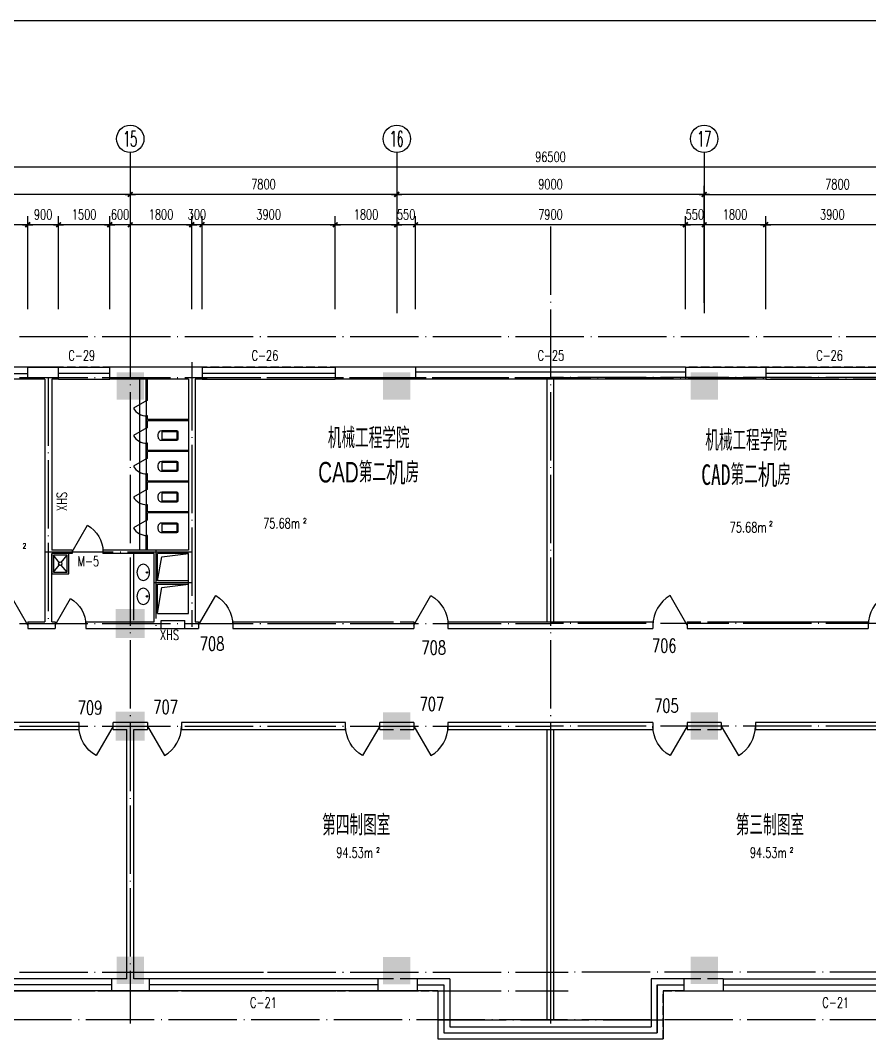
# Model space of a CAD drawing. Extents: x 816818 to 2098601, y 111417 to 390605.
# Drawn here: x 858822 to 883675, y 126659 to 156595 of the extents above; entities that cross this region are included whole.
import ezdxf
from ezdxf.enums import TextEntityAlignment as Align

# ---------------------------------------------------------------- set-up
doc = ezdxf.new("R2010")
doc.units = 0
doc.header["$LTSCALE"] = 1000
doc.header["$MEASUREMENT"] = 0
for name, pattern in [('CONTINOUS', [0]), ('DASH', [0.35, 0.25, -0.1]), ('DOTE', [2.42, 2, -0.2, 0.02, -0.2])]:
    doc.linetypes.add(name, pattern=pattern)
doc.layers.get('0').update_dxf_attribs({"linetype": 'CONTINUOUS'})
doc.layers.get('DEFPOINTS').update_dxf_attribs({"linetype": 'CONTINUOUS'})
for name, color, linetype in [('AXIS', 3, 'CONTINUOUS'), ('AXIS_TEXT', 7, 'CONTINUOUS'), ('COLUMN', 7, 'CONTINUOUS'), ('DOTE', 1, 'DOTE'), ('LVTRY', 253, 'CONTINUOUS'), ('LVTRY_WINDOW', 7, 'CONTINUOUS'), ('MCB', 30, 'CONTINUOUS'), ('PUB_TEXT', 7, 'CONTINUOUS'), ('WALL', 255, 'CONTINUOUS'), ('WINDOW', 2, 'CONTINUOUS'), ('WINDOW_TEXT', 7, 'CONTINUOUS'), ('和面积', 6, 'DASH')]:
    doc.layers.add(name, color=color, linetype=linetype)
doc.styles.add('_HZTXT', font='romans.shx', dxfattribs={"width": 0.7, "bigfont": 'z.shx'})
doc.styles.add('COMPLEX', font='COMPLEX')
doc.styles.add('DIM_FONT', font='SIMPLEX.shx', dxfattribs={"width": 0.7})
doc.styles.add('SIMPLEX', font='SIMPLEX.SHX')
doc.styles.add('Z', font='romans', dxfattribs={"width": 0.8, "bigfont": 'z'})
doc.dimstyles.new('AXIS', dxfattribs={"dimtxt": 300, "dimasz": 1, "dimexe": 250, "dimexo": 300, "dimgap": 150, "dimtad": 1, "dimdec": 0, "dimzin": 0, "dimdsep": 46, "dimtxsty": 'DIM_FONT', "dimblk": '_DIMX', "dimcen": 2.5, "dimse1": 1, "dimse2": 1, "dimclrt": 7, "dimadec": 0, "dimazin": 0, "dimtfac": 1, "dimtdec": 0, "dimtix": 1, "dimtmove": 2, "dimatfit": 3, "dimldrblk": '_DIMX', "dimfxl": 1, "dimarcsym": 0})
doc.dimstyles.new('DIMA', dxfattribs={"dimtxt": 300, "dimasz": 1, "dimexe": 250, "dimexo": 300, "dimgap": 150, "dimtad": 1, "dimdec": 0, "dimzin": 0, "dimdsep": 46, "dimtxsty": 'DIM_FONT', "dimblk": '_DIMX', "dimcen": 2.5, "dimse1": 1, "dimclrt": 7, "dimadec": 0, "dimazin": 0, "dimtfac": 1, "dimtdec": 0, "dimtix": 1, "dimtmove": 2, "dimatfit": 3, "dimldrblk": '_DIMX', "dimfxl": 1, "dimarcsym": 0})
doc.dimstyles.new('DIMB', dxfattribs={"dimtxt": 300, "dimasz": 1, "dimexe": 250, "dimexo": 300, "dimgap": 150, "dimtad": 1, "dimdec": 0, "dimzin": 0, "dimdsep": 46, "dimtxsty": 'DIM_FONT', "dimblk": '_DIMX', "dimcen": 2.5, "dimse2": 1, "dimclrt": 7, "dimadec": 0, "dimazin": 0, "dimtfac": 1, "dimtdec": 0, "dimtix": 1, "dimtmove": 2, "dimatfit": 3, "dimldrblk": '_DIMX', "dimfxl": 1, "dimarcsym": 0})
doc.dimstyles.new('DIMN', dxfattribs={"dimtxt": 300, "dimasz": 1, "dimexe": 250, "dimexo": 300, "dimgap": 150, "dimtad": 1, "dimdec": 0, "dimzin": 0, "dimdsep": 46, "dimtxsty": 'DIM_FONT', "dimblk": '_DIMX', "dimcen": 2.5, "dimclrt": 7, "dimadec": 0, "dimazin": 0, "dimtfac": 1, "dimtdec": 0, "dimtix": 1, "dimtmove": 2, "dimatfit": 3, "dimldrblk": '_DIMX', "dimfxl": 1, "dimarcsym": 0})

# ---------------------------------------------------------------- blocks, each defined once
blk = doc.blocks.new('_WBLK')
for p, q in [((-0.5, 0.5), (0.5, 0.5)), ((-0.5, 0), (0.5, 0)), ((-0.5, -0.5), (0.5, -0.5))]:
    blk.add_line(p, q)
at = {"layer": 'WINDOW_TEXT', "style": 'SIMPLEX', "flags": 9}
blk.add_attdef('A', text='', height=1, dxfattribs=at).set_placement((0, 1.5), align=Align.MIDDLE)
blk = doc.blocks.new('_DBLK')
blk.add_line((-0.5, 0), (0, -0.866))
blk.add_arc((-0.5, 0), 1, 300, 0)
at = {"layer": 'WINDOW_TEXT', "style": 'SIMPLEX', "flags": 9}
blk.add_attdef('A', text='', height=1, dxfattribs=at).set_placement((0, 1.5), align=Align.MIDDLE)
blk = doc.blocks.new('_AXISO')
blk.add_circle((0, 0), 0.5)
at = {"layer": 'AXIS_TEXT', "style": 'COMPLEX', "width": 1.041667}
blk.add_attdef('A', text='', height=0.56, dxfattribs=at).set_placement((-0.25, -0.28), (0.25, -0.28), align=Align.FIT)
blk = doc.blocks.new('_DIMX')
blk.add_line((-150, 0), (150, 0))
at = {"const_width": 50}
blk.add_lwpolyline([(-70, -70), (70, 70)], dxfattribs=at)
blk = doc.blocks.new('*D300')
at = {"layer": 'AXIS', "color": 0, "lineweight": -2, "transparency": 16777216}
blk.add_line((878835, 151504), (869837, 151504), dxfattribs=at)
at = {"layer": 'DEFPOINTS', "color": 0, "transparency": 16777216}
for p in [(869836, 151504), (869836, 148029), (878836, 148029)]:
    blk.add_point(p, dxfattribs=at)
at = {"layer": 'AXIS', "color": 0, "lineweight": -2, "transparency": 16777216, "rotation": 180}
blk.add_blockref('_DIMX', (869836, 151504), dxfattribs=at)
at = {"layer": 'AXIS', "color": 0, "lineweight": -2, "transparency": 16777216}
blk.add_blockref('_DIMX', (878836, 151504), dxfattribs=at)
at = {"layer": 'AXIS', "color": 7, "transparency": 16777216, "insert": (874336, 151804), "char_height": 300, "attachment_point": 5, "style": 'DIM_FONT'}
blk.add_mtext('9000', dxfattribs=at)
blk = doc.blocks.new('*D301')
at = {"layer": 'AXIS', "color": 0, "lineweight": -2, "transparency": 16777216}
blk.add_line((869835, 151504), (862037, 151504), dxfattribs=at)
at = {"layer": 'DEFPOINTS', "color": 0, "transparency": 16777216}
for p in [(862036, 151504), (862036, 148029), (869836, 148029)]:
    blk.add_point(p, dxfattribs=at)
at = {"layer": 'AXIS', "color": 0, "lineweight": -2, "transparency": 16777216, "rotation": 180}
blk.add_blockref('_DIMX', (862036, 151504), dxfattribs=at)
at = {"layer": 'AXIS', "color": 0, "lineweight": -2, "transparency": 16777216}
blk.add_blockref('_DIMX', (869836, 151504), dxfattribs=at)
at = {"layer": 'AXIS', "color": 7, "transparency": 16777216, "insert": (865936, 151804), "char_height": 300, "attachment_point": 5, "style": 'DIM_FONT'}
blk.add_mtext('7800', dxfattribs=at)
blk = doc.blocks.new('*D302')
at = {"layer": 'AXIS', "color": 0, "lineweight": -2, "transparency": 16777216}
blk.add_line((862035, 151504), (854237, 151504), dxfattribs=at)
at = {"layer": 'DEFPOINTS', "color": 0, "transparency": 16777216}
for p in [(854236, 151504), (854236, 148029), (862036, 148029)]:
    blk.add_point(p, dxfattribs=at)
at = {"layer": 'AXIS', "color": 0, "lineweight": -2, "transparency": 16777216, "rotation": 180}
blk.add_blockref('_DIMX', (854236, 151504), dxfattribs=at)
at = {"layer": 'AXIS', "color": 0, "lineweight": -2, "transparency": 16777216}
blk.add_blockref('_DIMX', (862036, 151504), dxfattribs=at)
at = {"layer": 'AXIS', "color": 7, "transparency": 16777216, "insert": (858136, 151804), "char_height": 300, "attachment_point": 5, "style": 'DIM_FONT'}
blk.add_mtext('7800', dxfattribs=at)
blk = doc.blocks.new('*D307')
at = {"layer": 'AXIS', "color": 0, "lineweight": -2, "transparency": 16777216}
for p, q in [((826086, 148329), (826086, 152554)), ((922586, 148329), (922586, 152554)), ((922585, 152304), (826087, 152304))]:
    blk.add_line(p, q, dxfattribs=at)
at = {"layer": 'DEFPOINTS', "color": 0, "transparency": 16777216}
for p in [(826086, 152304), (826086, 148029), (922586, 148029)]:
    blk.add_point(p, dxfattribs=at)
at = {"layer": 'AXIS', "color": 0, "lineweight": -2, "transparency": 16777216, "rotation": 180}
blk.add_blockref('_DIMX', (826086, 152304), dxfattribs=at)
at = {"layer": 'AXIS', "color": 0, "lineweight": -2, "transparency": 16777216}
blk.add_blockref('_DIMX', (922586, 152304), dxfattribs=at)
at = {"layer": 'AXIS', "color": 7, "transparency": 16777216, "insert": (874336, 152604), "char_height": 300, "attachment_point": 5, "style": 'DIM_FONT'}
blk.add_mtext('96500', dxfattribs=at)
blk = doc.blocks.new('*D308')
at = {"layer": 'AXIS', "color": 0, "lineweight": -2, "transparency": 16777216}
for p, q in [((863835, 150618), (862037, 150618)), ((863836, 148152), (863836, 150868))]:
    blk.add_line(p, q, dxfattribs=at)
at = {"layer": 'DEFPOINTS', "color": 0, "transparency": 16777216}
for p in [(862036, 150618), (862036, 147852), (863836, 147852)]:
    blk.add_point(p, dxfattribs=at)
at = {"layer": 'AXIS', "color": 0, "lineweight": -2, "transparency": 16777216, "rotation": 180}
blk.add_blockref('_DIMX', (862036, 150618), dxfattribs=at)
at = {"layer": 'AXIS', "color": 0, "lineweight": -2, "transparency": 16777216}
blk.add_blockref('_DIMX', (863836, 150618), dxfattribs=at)
at = {"layer": 'AXIS', "color": 7, "transparency": 16777216, "insert": (862936, 150918), "char_height": 300, "attachment_point": 5, "style": 'DIM_FONT'}
blk.add_mtext('1800', dxfattribs=at)
blk = doc.blocks.new('*D309')
at = {"layer": 'AXIS', "color": 0, "lineweight": -2, "transparency": 16777216}
for p, q in [((859936, 148152), (859936, 150868)), ((861435, 150618), (859937, 150618)), ((861436, 148152), (861436, 150868))]:
    blk.add_line(p, q, dxfattribs=at)
at = {"layer": 'DEFPOINTS', "color": 0, "transparency": 16777216}
for p in [(859936, 150618), (859936, 147852), (861436, 147852)]:
    blk.add_point(p, dxfattribs=at)
at = {"layer": 'AXIS', "color": 0, "lineweight": -2, "transparency": 16777216, "rotation": 180}
blk.add_blockref('_DIMX', (859936, 150618), dxfattribs=at)
at = {"layer": 'AXIS', "color": 0, "lineweight": -2, "transparency": 16777216}
blk.add_blockref('_DIMX', (861436, 150618), dxfattribs=at)
at = {"layer": 'AXIS', "color": 7, "transparency": 16777216, "insert": (860686, 150918), "char_height": 300, "attachment_point": 5, "style": 'DIM_FONT'}
blk.add_mtext('1500', dxfattribs=at)
blk = doc.blocks.new('*D310')
at = {"layer": 'AXIS', "color": 0, "lineweight": -2, "transparency": 16777216}
for p, q in [((859036, 148152), (859036, 150868)), ((859935, 150618), (859037, 150618)), ((859936, 148152), (859936, 150868))]:
    blk.add_line(p, q, dxfattribs=at)
at = {"layer": 'DEFPOINTS', "color": 0, "transparency": 16777216}
for p in [(859036, 150618), (859036, 147852), (859936, 147852)]:
    blk.add_point(p, dxfattribs=at)
at = {"layer": 'AXIS', "color": 0, "lineweight": -2, "transparency": 16777216, "rotation": 180}
blk.add_blockref('_DIMX', (859036, 150618), dxfattribs=at)
at = {"layer": 'AXIS', "color": 0, "lineweight": -2, "transparency": 16777216}
blk.add_blockref('_DIMX', (859936, 150618), dxfattribs=at)
at = {"layer": 'AXIS', "color": 7, "transparency": 16777216, "insert": (859486, 150918), "char_height": 300, "attachment_point": 5, "style": 'DIM_FONT'}
blk.add_mtext('900', dxfattribs=at)
blk = doc.blocks.new('*D311')
at = {"layer": 'AXIS', "color": 0, "lineweight": -2, "transparency": 16777216}
for p, q in [((857536, 148152), (857536, 150868)), ((859035, 150618), (857537, 150618)), ((859036, 148152), (859036, 150868))]:
    blk.add_line(p, q, dxfattribs=at)
at = {"layer": 'DEFPOINTS', "color": 0, "transparency": 16777216}
for p in [(857536, 150618), (857536, 147852), (859036, 147852)]:
    blk.add_point(p, dxfattribs=at)
at = {"layer": 'AXIS', "color": 0, "lineweight": -2, "transparency": 16777216, "rotation": 180}
blk.add_blockref('_DIMX', (857536, 150618), dxfattribs=at)
at = {"layer": 'AXIS', "color": 0, "lineweight": -2, "transparency": 16777216}
blk.add_blockref('_DIMX', (859036, 150618), dxfattribs=at)
at = {"layer": 'AXIS', "color": 7, "transparency": 16777216, "insert": (858286, 150918), "char_height": 300, "attachment_point": 5, "style": 'DIM_FONT'}
blk.add_mtext('1500', dxfattribs=at)
blk = doc.blocks.new('*D324')
at = {"layer": 'AXIS', "color": 0, "lineweight": -2, "transparency": 16777216}
for p, q in [((861435, 150618), (861434, 150618)), ((862036, 150618), (861436, 150618)), ((862037, 150618), (862038, 150618))]:
    blk.add_line(p, q, dxfattribs=at)
at = {"layer": 'DEFPOINTS', "color": 0, "transparency": 16777216}
for p in [(861436, 150618), (861436, 147852), (862036, 147852)]:
    blk.add_point(p, dxfattribs=at)
at = {"layer": 'AXIS', "color": 0, "lineweight": -2, "transparency": 16777216}
blk.add_blockref('_DIMX', (861436, 150618), dxfattribs=at)
at = {"layer": 'AXIS', "color": 0, "lineweight": -2, "transparency": 16777216, "rotation": 180}
blk.add_blockref('_DIMX', (862036, 150618), dxfattribs=at)
at = {"layer": 'AXIS', "color": 7, "transparency": 16777216, "insert": (861736, 150918), "char_height": 300, "attachment_point": 5, "style": 'DIM_FONT'}
blk.add_mtext('600', dxfattribs=at)
blk = doc.blocks.new('*D328')
at = {"layer": 'AXIS', "color": 0, "lineweight": -2, "transparency": 16777216}
for p, q in [((863835, 150618), (863834, 150618)), ((863836, 148152), (863836, 150868)), ((864136, 150618), (863836, 150618)), ((864136, 148152), (864136, 150868)), ((864137, 150618), (864138, 150618))]:
    blk.add_line(p, q, dxfattribs=at)
at = {"layer": 'DEFPOINTS', "color": 0, "transparency": 16777216}
for p in [(863836, 150618), (863836, 147852), (864136, 147852)]:
    blk.add_point(p, dxfattribs=at)
at = {"layer": 'AXIS', "color": 0, "lineweight": -2, "transparency": 16777216}
blk.add_blockref('_DIMX', (863836, 150618), dxfattribs=at)
at = {"layer": 'AXIS', "color": 0, "lineweight": -2, "transparency": 16777216, "rotation": 180}
blk.add_blockref('_DIMX', (864136, 150618), dxfattribs=at)
at = {"layer": 'AXIS', "color": 7, "transparency": 16777216, "insert": (863986, 150918), "char_height": 300, "attachment_point": 5, "style": 'DIM_FONT'}
blk.add_mtext('300', dxfattribs=at)
blk = doc.blocks.new('*D347')
at = {"layer": 'AXIS', "color": 0, "lineweight": -2, "transparency": 16777216}
for p, q in [((880636, 148152), (880636, 150868)), ((884535, 150618), (880637, 150618)), ((884536, 148152), (884536, 150868))]:
    blk.add_line(p, q, dxfattribs=at)
at = {"layer": 'DEFPOINTS', "color": 0, "transparency": 16777216}
for p in [(880636, 150618), (880636, 147852), (884536, 147852)]:
    blk.add_point(p, dxfattribs=at)
at = {"layer": 'AXIS', "color": 0, "lineweight": -2, "transparency": 16777216, "rotation": 180}
blk.add_blockref('_DIMX', (880636, 150618), dxfattribs=at)
at = {"layer": 'AXIS', "color": 0, "lineweight": -2, "transparency": 16777216}
blk.add_blockref('_DIMX', (884536, 150618), dxfattribs=at)
at = {"layer": 'AXIS', "color": 7, "transparency": 16777216, "insert": (882586, 150918), "char_height": 300, "attachment_point": 5, "style": 'DIM_FONT'}
blk.add_mtext('3900', dxfattribs=at)
blk = doc.blocks.new('M_B14FAZ')
for p, q in [((-0.5, 0.5), (0.5, 0.5)), ((0.5, 0.021), (-0.5, 0.021)), ((-0.5, -0.5), (0.5, -0.5))]:
    blk.add_line(p, q)
blk = doc.blocks.new('_FZH')
blk.add_solid([(-0.5, -0.5), (0.5, -0.5), (-0.5, 0.5), (0.5, 0.5)])
blk = doc.blocks.new('_DBLK1')
for p, q in [((-0.5, 0), (-0.25, -0.433)), ((0.5, 0), (0.25, -0.433))]:
    blk.add_line(p, q)
for centre, start, end in [((-0.5, 0), 300, 0), ((0.5, 0), 180, 240)]:
    blk.add_arc(centre, 0.5, start, end)
at = {"layer": 'WINDOW_TEXT', "style": 'SIMPLEX', "flags": 9}
blk.add_attdef('A', text='', height=1, dxfattribs=at).set_placement((0, 1.5), align=Align.MIDDLE)
blk = doc.blocks.new('_LV4')
blk.add_lwpolyline([(0, -520, 0.078966), (92, -505, 0.088152), (166, -466, 0.105269), (218, -403, 0.121685), (235, -335, 0.121685), (218, -267, 0.105269), (166, -204, 0.088152), (92, -165, 0.078966), (0, -150, 0.078966), (-92, -165, 0.088152), (-166, -204, 0.105269), (-218, -267, 0.121685), (-235, -335, 0.121685), (-218, -403, 0.105269), (-166, -466, 0.088152), (-92, -505, 0.078966)], format="xyb", close=True)
blk.add_circle((0, -230), 20)
blk = doc.blocks.new('_LV6')
for p, q in [((-140, -340), (-140, -780)), ((-110, -340), (-110, -770)), ((100, -300), (-100, -300)), ((100, -330), (-100, -330)), ((110, -770), (110, -340)), ((140, -780), (140, -340)), ((140, -770), (-140, -770)), ((-30, -890), (30, -890))]:
    blk.add_line(p, q)
for centre, radius, start, end in [((-100, -340), 40, 90, 180), ((-100, -340), 10, 90, 180), ((100, -340), 40, 0, 90), ((100, -340), 10, 0, 90), ((-30, -780), 110, 180, 270), ((30, -780), 110, 270, 0)]:
    blk.add_arc(centre, radius, start, end)
blk = doc.blocks.new('_LV12')
for p, q in [((-250, -50), (-39, -219)), ((-250, -450), (-39, -281)), ((39, -219), (250, -50)), ((39, -281), (250, -450))]:
    blk.add_line(p, q)
for points in [[(300, -500), (300, 0), (-300, 0), (-300, -500)], [(250, -450), (250, -50), (-250, -50), (-250, -450)]]:
    blk.add_lwpolyline(points, close=True)
blk.add_circle((0, -250), 50)
blk = doc.blocks.new('*D489')
at = {"layer": 'AXIS', "color": 0, "lineweight": -2, "transparency": 16777216}
for p, q in [((864136, 148152), (864136, 150868)), ((868035, 150618), (864137, 150618)), ((868036, 148152), (868036, 150868))]:
    blk.add_line(p, q, dxfattribs=at)
at = {"layer": 'DEFPOINTS', "color": 0, "transparency": 16777216}
for p in [(864136, 150618), (864136, 147852), (868036, 147852)]:
    blk.add_point(p, dxfattribs=at)
at = {"layer": 'AXIS', "color": 0, "lineweight": -2, "transparency": 16777216, "rotation": 180}
blk.add_blockref('_DIMX', (864136, 150618), dxfattribs=at)
at = {"layer": 'AXIS', "color": 0, "lineweight": -2, "transparency": 16777216}
blk.add_blockref('_DIMX', (868036, 150618), dxfattribs=at)
at = {"layer": 'AXIS', "color": 7, "transparency": 16777216, "insert": (866086, 150918), "char_height": 300, "attachment_point": 5, "style": 'DIM_FONT'}
blk.add_mtext('3900', dxfattribs=at)
blk = doc.blocks.new('*D490')
at = {"layer": 'AXIS', "color": 0, "lineweight": -2, "transparency": 16777216}
for p, q in [((868036, 148152), (868036, 150868)), ((869835, 150618), (868037, 150618))]:
    blk.add_line(p, q, dxfattribs=at)
at = {"layer": 'DEFPOINTS', "color": 0, "transparency": 16777216}
for p in [(868036, 150618), (868036, 147852), (869836, 147852)]:
    blk.add_point(p, dxfattribs=at)
at = {"layer": 'AXIS', "color": 0, "lineweight": -2, "transparency": 16777216, "rotation": 180}
blk.add_blockref('_DIMX', (868036, 150618), dxfattribs=at)
at = {"layer": 'AXIS', "color": 0, "lineweight": -2, "transparency": 16777216}
blk.add_blockref('_DIMX', (869836, 150618), dxfattribs=at)
at = {"layer": 'AXIS', "color": 7, "transparency": 16777216, "insert": (868936, 150918), "char_height": 300, "attachment_point": 5, "style": 'DIM_FONT'}
blk.add_mtext('1800', dxfattribs=at)
blk = doc.blocks.new('*D491')
at = {"layer": 'AXIS', "color": 0, "lineweight": -2, "transparency": 16777216}
for p, q in [((869835, 150618), (869834, 150618)), ((870386, 150618), (869836, 150618)), ((870386, 148152), (870386, 150868)), ((870387, 150618), (870388, 150618))]:
    blk.add_line(p, q, dxfattribs=at)
at = {"layer": 'DEFPOINTS', "color": 0, "transparency": 16777216}
for p in [(869836, 150618), (869836, 147852), (870386, 147852)]:
    blk.add_point(p, dxfattribs=at)
at = {"layer": 'AXIS', "color": 0, "lineweight": -2, "transparency": 16777216}
blk.add_blockref('_DIMX', (869836, 150618), dxfattribs=at)
at = {"layer": 'AXIS', "color": 0, "lineweight": -2, "transparency": 16777216, "rotation": 180}
blk.add_blockref('_DIMX', (870386, 150618), dxfattribs=at)
at = {"layer": 'AXIS', "color": 7, "transparency": 16777216, "insert": (870111, 150918), "char_height": 300, "attachment_point": 5, "style": 'DIM_FONT'}
blk.add_mtext('550', dxfattribs=at)
blk = doc.blocks.new('*D492')
at = {"layer": 'AXIS', "color": 0, "lineweight": -2, "transparency": 16777216}
for p, q in [((870386, 148152), (870386, 150868)), ((878285, 150618), (870387, 150618)), ((878286, 148152), (878286, 150868))]:
    blk.add_line(p, q, dxfattribs=at)
at = {"layer": 'DEFPOINTS', "color": 0, "transparency": 16777216}
for p in [(870386, 150618), (870386, 147852), (878286, 147852)]:
    blk.add_point(p, dxfattribs=at)
at = {"layer": 'AXIS', "color": 0, "lineweight": -2, "transparency": 16777216, "rotation": 180}
blk.add_blockref('_DIMX', (870386, 150618), dxfattribs=at)
at = {"layer": 'AXIS', "color": 0, "lineweight": -2, "transparency": 16777216}
blk.add_blockref('_DIMX', (878286, 150618), dxfattribs=at)
at = {"layer": 'AXIS', "color": 7, "transparency": 16777216, "insert": (874336, 150918), "char_height": 300, "attachment_point": 5, "style": 'DIM_FONT'}
blk.add_mtext('7900', dxfattribs=at)
blk = doc.blocks.new('*D493')
at = {"layer": 'AXIS', "color": 0, "lineweight": -2, "transparency": 16777216}
for p, q in [((878285, 150618), (878284, 150618)), ((878286, 148152), (878286, 150868)), ((878836, 150618), (878286, 150618)), ((878837, 150618), (878838, 150618))]:
    blk.add_line(p, q, dxfattribs=at)
at = {"layer": 'DEFPOINTS', "color": 0, "transparency": 16777216}
for p in [(878286, 150618), (878286, 147852), (878836, 147852)]:
    blk.add_point(p, dxfattribs=at)
at = {"layer": 'AXIS', "color": 0, "lineweight": -2, "transparency": 16777216}
blk.add_blockref('_DIMX', (878286, 150618), dxfattribs=at)
at = {"layer": 'AXIS', "color": 0, "lineweight": -2, "transparency": 16777216, "rotation": 180}
blk.add_blockref('_DIMX', (878836, 150618), dxfattribs=at)
at = {"layer": 'AXIS', "color": 7, "transparency": 16777216, "insert": (878561, 150918), "char_height": 300, "attachment_point": 5, "style": 'DIM_FONT'}
blk.add_mtext('550', dxfattribs=at)
blk = doc.blocks.new('*D494')
at = {"layer": 'AXIS', "color": 0, "lineweight": -2, "transparency": 16777216}
for p, q in [((880635, 150618), (878837, 150618)), ((880636, 148152), (880636, 150868))]:
    blk.add_line(p, q, dxfattribs=at)
at = {"layer": 'DEFPOINTS', "color": 0, "transparency": 16777216}
for p in [(878836, 150618), (878836, 147852), (880636, 147852)]:
    blk.add_point(p, dxfattribs=at)
at = {"layer": 'AXIS', "color": 0, "lineweight": -2, "transparency": 16777216, "rotation": 180}
blk.add_blockref('_DIMX', (878836, 150618), dxfattribs=at)
at = {"layer": 'AXIS', "color": 0, "lineweight": -2, "transparency": 16777216}
blk.add_blockref('_DIMX', (880636, 150618), dxfattribs=at)
at = {"layer": 'AXIS', "color": 7, "transparency": 16777216, "insert": (879736, 150918), "char_height": 300, "attachment_point": 5, "style": 'DIM_FONT'}
blk.add_mtext('1800', dxfattribs=at)

msp = doc.modelspace()

# ---------------------------------------------------------------- linework, layer by layer
at = {"layer": 'AXIS'}
for p, q in [((862036.2, 152732.8), (862036.2, 148029.3)), ((869836.2, 152732.8), (869836.2, 148029.3)), ((878836.2, 152732.8), (878836.2, 148029.3))]:
    msp.add_line(p, q, dxfattribs=at)
at = {"layer": 'DOTE'}
for p, q in [((862036.1, 150562.4), (862036.1, 127244.7)), ((874336.1, 150562.4), (874336.1, 127244.7)), ((824912.9, 147349.3), (925532.9, 147349.3)), ((863836.1, 146599.3), (863836.1, 138849.3)), ((824912.9, 146149.3), (874336.1, 146149.3)), ((859636.1, 146149.3), (859636.1, 138949.3)), ((863836.1, 146149.3), (884836.1, 146149.3)), ((925532.9, 146149.3), (874336.1, 146149.3)), ((859536.1, 141049.3), (863836.1, 141049.3)), ((862786.1, 141099.3), (862786.1, 138849.3)), ((862736.1, 140149.3), (863836.1, 140149.3)), ((824912.9, 138949.3), (874336.1, 138949.3)), ((925532.9, 138949.3), (874336.1, 138949.3)), ((824912.9, 135949.3), (874336.1, 135949.3)), ((925532.9, 135949.3), (874336.1, 135949.3)), ((824912.9, 128749.3), (874849.3, 128749.3)), ((923236.1, 128749.3), (874849.3, 128749.3)), ((824912.9, 128199.3), (874849.3, 128199.3)), ((923236.1, 127349.3), (841936.1, 127349.3)), ((871036.1, 127349.3), (877636.1, 127349.3))]:
    msp.add_line(p, q, dxfattribs=at)
at = {"layer": 'LVTRY'}
for p, q in [((862306.1, 146099.3), (862306.1, 141099.3)), ((862506.1, 145474.3), (862506.1, 146099.3)), ((862506.1, 146099.3), (862506.1, 141099.3)), ((862536.1, 145474.3), (862536.1, 146099.3)), ((862536.1, 145474.3), (862506.1, 145474.3)), ((862536.1, 145024.3), (862506.1, 145024.3)), ((862506.1, 144674.3), (862506.1, 145024.3)), ((862536.1, 144914.3), (862536.1, 145024.3)), ((863736.1, 144914.3), (862536.1, 144914.3)), ((862536.1, 144674.3), (862506.1, 144674.3)), ((863736.1, 144884.3), (862536.1, 144884.3)), ((862536.1, 144674.3), (862536.1, 144884.3)), ((862536.1, 144224.3), (862506.1, 144224.3)), ((862506.1, 143774.3), (862506.1, 144224.3)), ((862536.1, 144014.3), (862536.1, 144224.3)), ((863736.1, 144014.3), (862536.1, 144014.3)), ((862536.1, 143774.3), (862506.1, 143774.3)), ((863736.1, 143984.3), (862536.1, 143984.3)), ((862536.1, 143774.3), (862536.1, 143984.3)), ((862536.1, 143324.3), (862506.1, 143324.3)), ((862506.1, 143114.3), (862506.1, 143324.3)), ((862506.1, 142874.3), (862506.1, 143324.3)), ((862536.1, 143114.3), (862536.1, 143324.3)), ((863736.1, 143114.3), (862536.1, 143114.3)), ((862536.1, 142874.3), (862506.1, 142874.3)), ((863736.1, 143084.3), (862536.1, 143084.3)), ((862536.1, 142874.3), (862536.1, 143084.3)), ((862536.1, 142424.3), (862506.1, 142424.3)), ((862506.1, 142214.3), (862506.1, 142424.3)), ((862506.1, 141974.3), (862506.1, 142424.3)), ((862536.1, 142214.3), (862536.1, 142424.3)), ((863736.1, 142214.3), (862536.1, 142214.3)), ((862536.1, 141974.3), (862506.1, 141974.3)), ((863736.1, 142184.3), (862536.1, 142184.3)), ((862536.1, 141974.3), (862536.1, 142184.3)), ((862536.1, 141524.3), (862506.1, 141524.3)), ((862506.1, 141099.3), (862506.1, 141524.3)), ((862536.1, 141099.3), (862536.1, 141524.3)), ((862136.1, 139049.3), (862136.1, 140999.3))]:
    msp.add_line(p, q, dxfattribs=at)
for points in [[(862836.1, 140199.3), (862960.9, 140901.6), (863736.1, 140999.3)], [(862836.1, 139247.7), (862960.9, 140001.6), (863736.1, 140099.3)]]:
    msp.add_lwpolyline(points, dxfattribs=at)
at = {"layer": 'MCB'}
for p, q in [((874336.1, 135849.3), (874336.1, 128749.3)), ((862036.1, 128749.3), (865936.1, 128749.3))]:
    msp.add_line(p, q, dxfattribs=at)
msp.add_lwpolyline([(816818, 156595.1), (933587.8, 156595.1), (933587.8, 111417.1), (816818, 111417.1)], close=True, dxfattribs=at)
at = {"layer": 'WALL'}
for p, q in [((859936.1, 146449.3), (859036.1, 146449.3)), ((859036.1, 146099.3), (859036.1, 146449.3)), ((859036.1, 146449.3), (859936.1, 146449.3)), ((859936.1, 146099.3), (859936.1, 146449.3)), ((859936.1, 146099.3), (859936.1, 146449.3)), ((864286.1, 146449.3), (861436.1, 146449.3)), ((861436.1, 146099.3), (861436.1, 146449.3)), ((870386, 146449.3), (868036.1, 146449.3)), ((878286.1, 146449.3), (880636.1, 146449.3)), ((859536.1, 146099.3), (859036.1, 146099.3)), ((859536.1, 146099.3), (859536.1, 138999.3)), ((859736.1, 146099.3), (859736.1, 141099.3)), ((859936.1, 146099.3), (859736.1, 146099.3)), ((863736.1, 146099.3), (861436.1, 146099.3)), ((863736.1, 146099.3), (863736.1, 141099.3)), ((864286.1, 146099.3), (863936.1, 146099.3)), ((863936.1, 146099.3), (863936.1, 138999.3)), ((870386, 146099.3), (868036.1, 146099.3)), ((874236.1, 138999.3), (874236.1, 146149.3)), ((874436.1, 138999.3), (874436.1, 146149.3)), ((860336.1, 141099.3), (859736.1, 141099.3)), ((860336.1, 141099.3), (860336.1, 140999.3)), ((863736.1, 141099.3), (861236.1, 141099.3)), ((861236.1, 141099.3), (861236.1, 140999.3)), ((859736.1, 138999.3), (859736.1, 140999.3)), ((860336.1, 140999.3), (859736.1, 140999.3)), ((862736.1, 140999.3), (861236.1, 140999.3)), ((862736.1, 138999.3), (862736.1, 140999.3)), ((863736.1, 140999.3), (862836.1, 140999.3)), ((862836.1, 140199.3), (862836.1, 140999.3)), ((863736.1, 139239.3), (863736.1, 140999.3)), ((863736.1, 140199.3), (862836.1, 140199.3)), ((862836.1, 140099.3), (863736.1, 140099.3)), ((862836.1, 139239.3), (862836.1, 140099.3)), ((862836.1, 139239.3), (863736.1, 139239.3)), ((859036.1, 138999.3), (859536.1, 138999.3)), ((859036.1, 138999.3), (859036.1, 138799.3)), ((859736.1, 138999.3), (859836.1, 138999.3)), ((859836.1, 138999.3), (859836.1, 138799.3)), ((860736.1, 138999.3), (862736.1, 138999.3)), ((860736.1, 138999.3), (860736.1, 138799.3)), ((862936.1, 139039.3), (863636.1, 139039.3)), ((862936.1, 138799.3), (862936.1, 139039.3)), ((863636.1, 138799.3), (863636.1, 139039.3)), ((863936.1, 138999.3), (864036.1, 138999.3)), ((864036.1, 138999.3), (864036.1, 138799.3)), ((865036.1, 138999.3), (869736.1, 138999.3)), ((865036.1, 138999.3), (865036.1, 138799.3)), ((869936.1, 138999.3), (870336.1, 138999.3)), ((870336.1, 138999.3), (870336.1, 138799.3)), ((871336.1, 138999.3), (877336.1, 138999.3)), ((871336.1, 138999.3), (871336.1, 138799.3)), ((877336.1, 138999.3), (877336.1, 138799.3)), ((878336.1, 138999.3), (878736.1, 138999.3)), ((878336.1, 138999.3), (878336.1, 138799.3)), ((878936.1, 138999.3), (883636.1, 138999.3)), ((883636.1, 138999.3), (883636.1, 138799.3)), ((859036.1, 138799.3), (859836.1, 138799.3)), ((860736.1, 138799.3), (864036.1, 138799.3)), ((865036.1, 138799.3), (870336.1, 138799.3)), ((871336.1, 138799.3), (877336.1, 138799.3)), ((878336.1, 138799.3), (878836.1, 138799.3)), ((878836.1, 138799.3), (883636.1, 138799.3)), ((860536.1, 136049.3), (851836.1, 136049.3)), ((860536.1, 135849.3), (860536.1, 136049.3)), ((862536.1, 136049.3), (861536.1, 136049.3)), ((861536.1, 135849.3), (861536.1, 136049.3)), ((862536.1, 136049.3), (862536.1, 135849.3)), ((868336.1, 136049.3), (863536.1, 136049.3)), ((863536.1, 136049.3), (863536.1, 135849.3)), ((868336.1, 135849.3), (868336.1, 136049.3)), ((870336.1, 136049.3), (869336.1, 136049.3)), ((869336.1, 135849.3), (869336.1, 136049.3)), ((870336.1, 136049.3), (870336.1, 135849.3)), ((877336.1, 136049.3), (871336.1, 136049.3)), ((871336.1, 136049.3), (871336.1, 135849.3)), ((877336.1, 136049.3), (877336.1, 135849.3)), ((878336.1, 136049.3), (878336.1, 135849.3)), ((879336.1, 136049.3), (878336.1, 136049.3)), ((879336.1, 136049.3), (879336.1, 135849.3)), ((880336.1, 136049.3), (880336.1, 135849.3)), ((885136.1, 136049.3), (880336.1, 136049.3)), ((851836.1, 135849.3), (860536.1, 135849.3)), ((861536.1, 135849.3), (861936.1, 135849.3)), ((861936.1, 128549.3), (861936.1, 135849.3)), ((862136.1, 128549.3), (862136.1, 135849.3)), ((862136.1, 135849.3), (862536.1, 135849.3)), ((863536.1, 135849.3), (868336.1, 135849.3)), ((869336.1, 135849.3), (869736.1, 135849.3)), ((869936.1, 135849.3), (870336.1, 135849.3)), ((871336.1, 135849.3), (877336.1, 135849.3)), ((874235.4, 127349.3), (874235.4, 135849.3)), ((874435.4, 127349.3), (874435.4, 135849.3)), ((878336.1, 135849.3), (878736.1, 135849.3)), ((878936.1, 135849.3), (879336.1, 135849.3)), ((880336.1, 135849.3), (885136.1, 135849.3)), ((861486.1, 128549.3), (861486.1, 128199.3)), ((861936.1, 128549.3), (861486.1, 128549.3)), ((862586.1, 128549.3), (862136.1, 128549.3)), ((862586.1, 128549.3), (862586.1, 128199.3)), ((869286.1, 128549.3), (869286.1, 128199.3)), ((869736.1, 128549.3), (869286.1, 128549.3)), ((870436.1, 128549.3), (869936.1, 128549.3)), ((870436.1, 128549.3), (870436.1, 128199.3)), ((878736.1, 128549.3), (878236.1, 128549.3)), ((878236.1, 128549.3), (878236.1, 128199.3)), ((879386.1, 128549.3), (878936.1, 128549.3)), ((879386.1, 128549.3), (879386.1, 128199.3)), ((862586.1, 128199.3), (861486.1, 128199.3)), ((870436.1, 128199.3), (869286.1, 128199.3)), ((878236.1, 128199.3), (879386.1, 128199.3))]:
    msp.add_line(p, q, dxfattribs=at)
at = {"layer": 'WALL', "linetype": 'CONTINOUS'}
for p, q in [((864136.1, 146449.3), (864136.1, 146099.3)), ((868036.1, 146449.3), (868036.1, 146099.3)), ((870386, 146449.3), (870386, 146099.3)), ((878286.1, 146449.3), (878286.1, 146099.3)), ((880636.1, 146449.3), (880636.1, 146099.3)), ((864136.1, 146099.3), (863936.1, 146099.3)), ((880636.1, 146099.3), (878286.1, 146099.3))]:
    msp.add_line(p, q, dxfattribs=at)
at = {"layer": 'WINDOW'}
for p, q in [((878286.1, 146449.3), (870386, 146449.3)), ((878286.1, 146299.3), (870386, 146299.3)), ((878286.1, 146099.3), (870386, 146099.3)), ((871386.1, 128549.3), (870436.1, 128549.3)), ((871386.1, 128549.3), (871386.1, 127149.3)), ((877286.1, 128549.3), (877286.1, 127149.3)), ((878236.1, 128549.3), (877286.1, 128549.3)), ((870436.1, 128374.3), (871211.1, 128374.3)), ((871036.1, 128199.3), (870436.1, 128199.3)), ((871036.1, 128199.3), (871036.1, 126799.3)), ((871211.1, 128374.3), (871211.1, 126974.3)), ((877461.1, 128374.3), (878236.1, 128374.3)), ((877461.1, 128374.3), (877461.1, 126974.3)), ((877636.1, 128199.3), (877636.1, 126799.3)), ((878236.1, 128199.3), (877636.1, 128199.3)), ((871211.1, 126974.3), (877461.1, 126974.3)), ((871386.1, 127149.3), (877286.1, 127149.3)), ((871036.1, 126799.3), (877636.1, 126799.3))]:
    msp.add_line(p, q, dxfattribs=at)
for points in [[(870436.1, 128374.3), (871211.1, 128374.3), (871211.1, 126974.3), (877461.1, 126974.3), (877461.1, 128374.3), (878236.1, 128374.3)], [(877636.1, 128199.3), (877636.1, 126799.3)]]:
    msp.add_lwpolyline(points, dxfattribs=at)
at = {"layer": '和面积'}
msp.add_lwpolyline([(894036.1, 146449.3), (854636.1, 146449.3), (854636.1, 147649.3), (849785.9, 147649.3), (849785.9, 139499.3), (835286.1, 139499.3), (835286.1, 144049.3), (825836.1, 144049.3), (825836.1, 129399.3), (834186.1, 129399.3), (834186.1, 128199.3), (841936.1, 128199.3), (841935.9, 126949.3), (845536.1, 126949.3), (845536.1, 126699.3), (847336.1, 126699.3), (847336.1, 126949.3), (850936.2, 126949.3), (850936.1, 128199.3), (871036.1, 128199.3), (871036.1, 126799.3), (877636.1, 126799.3), (877636.1, 128199.3), (897736.1, 128199.3)], dxfattribs=at)

# ---------------------------------------------------------------- block references
at = {"layer": 'AXIS'}
ref = msp.add_blockref('_AXISO', (862036.2, 153132.8), dxfattribs=dict(at, xscale=800, yscale=800, zscale=800))
ref.add_attrib('A', '15', dxfattribs={"layer": 'AXIS_TEXT', "height": 448, "style": 'COMPLEX', "width": 0.646552}).set_placement((861836.2, 152908.8), (862236.2, 152908.8), align=Align.FIT)
ref = msp.add_blockref('_AXISO', (869836.2, 153132.8), dxfattribs=dict(at, xscale=800, yscale=800, zscale=800))
ref.add_attrib('A', '16', dxfattribs={"layer": 'AXIS_TEXT', "height": 448, "style": 'COMPLEX', "width": 0.646552}).set_placement((869636.2, 152908.8), (870036.2, 152908.8), align=Align.FIT)
ref = msp.add_blockref('_AXISO', (878836.2, 153132.8), dxfattribs=dict(at, xscale=800, yscale=800, zscale=800))
ref.add_attrib('A', '17', dxfattribs={"layer": 'AXIS_TEXT', "height": 448, "style": 'COMPLEX', "width": 0.646552}).set_placement((878636.2, 152908.8), (879036.2, 152908.8), align=Align.FIT)
at = {"layer": 'COLUMN', "zscale": 600}
for p, xscale, yscale in [((862036.1, 145899.3), 800, 800), ((869836.1, 145899.3), 800, 800), ((878836.1, 145899.3), 800, 800), ((862036.1, 138949.3), 850, 850), ((862036.1, 135949.3), 850, 850), ((869836.1, 135949.3), 800, 800), ((878836.1, 135949.3), 800, 800), ((862036.1, 128797.2), 800, 800), ((869836.1, 128795.1), 800, 800), ((878836.1, 128798.3), 800, 800)]:
    msp.add_blockref('_FZH', p, dxfattribs=dict(at, xscale=xscale, yscale=yscale))
at = {"layer": 'LVTRY'}
for name, p, rotation in [('_LV6', (863736.1, 144449.3), 270), ('_LV6', (863736.1, 143549.3), 270), ('_LV6', (863736.1, 142649.3), 270), ('_LV6', (863736.1, 141749.3), 270), ('_LV12', (859736.1, 140699.3), 90), ('_LV4', (862752.6, 140445.9), 270), ('_LV4', (862752.6, 139744.1), 270)]:
    msp.add_blockref(name, p, dxfattribs=dict(at, rotation=rotation))
at = {"layer": 'LVTRY_WINDOW', "xscale": 450, "yscale": 450, "zscale": 450, "rotation": 270}
for p in [(862521.1, 145249.3), (862521.1, 144449.3), (862521.1, 143549.3), (862521.1, 142649.3), (862521.1, 141749.3)]:
    msp.add_blockref('_DBLK', p, dxfattribs=at)
at = {"layer": 'WINDOW', "rotation": 180}
for name, p, xscale, yscale, zscale in [('M_B14FAZ', (858286.1, 146274.3), 1500, 349.999999999709, 1500), ('_DBLK', (860786.1, 141049.3), -900, 900, 900), ('_DBLK', (860286.1, 138899.3), -900, 900, 900), ('_DBLK', (864536.1, 138899.3), -1000, 1000, 1000), ('_DBLK', (870836.1, 138899.3), -1000, 1000, 1000), ('_DBLK', (877836.1, 138899.3), 1000, 1000, 1000), ('_DBLK', (884136.1, 138899.3), 1000, 1000, 1000), ('_WBLK', (856386.1, 128374.3), 10200, 350, 10200), ('_WBLK', (865936.1, 128374.3), 6700, 350, 6700), ('_WBLK', (882736.1, 128374.3), -6700, 350, 6700)]:
    msp.add_blockref(name, p, dxfattribs=dict(at, xscale=xscale, yscale=yscale, zscale=zscale))
at = {"layer": 'WINDOW'}
for name, p, xscale, yscale, zscale in [('_WBLK', (860686.1, 146274.3), 1500, 349.9999999996799, 1500), ('_DBLK1', (858136.1, 138899.3), 1800, -1800, 1800), ('_DBLK', (861036.1, 135949.3), -1000, 1000, 1000), ('_DBLK', (863036.1, 135949.3), 1000, 1000, 1000), ('_DBLK', (868836.1, 135949.3), -1000, 1000, 1000), ('_DBLK', (870836.1, 135949.3), 1000, 1000, 1000), ('_DBLK', (877836.1, 135949.3), -1000, 1000, 1000), ('_DBLK', (879836.1, 135949.3), 1000, 1000, 1000)]:
    msp.add_blockref(name, p, dxfattribs=dict(at, xscale=xscale, yscale=yscale, zscale=zscale))
at = {"layer": 'WINDOW', "linetype": 'CONTINOUS', "xscale": 3900, "zscale": 3900}
for p, yscale in [((866086.1, 146274.3), 350.0000000000873), ((882586.1, 146274.3), 350.0000000000727)]:
    msp.add_blockref('_WBLK', p, dxfattribs=dict(at, yscale=yscale))

# ---------------------------------------------------------------- texts
at = {"layer": 'MCB', "style": 'Z', "width": 0.7}
for s, p in [('C-29', (860225.8, 146642.4)), ('C-26', (865586, 146642.4)), ('C-25', (873955.4, 146642.4)), ('C-26', (882112.3, 146642.4)), ('M-5', (860493.1, 140623.4)), ('C-21', (865542.8, 127707.6)), ('C-21', (882293.6, 127707.6))]:
    msp.add_text(s, height=300, dxfattribs=at).set_placement(p)
at = {"layer": 'MCB', "style": 'DIM_FONT'}
for s, insert, char_height, width, attachment_point in [('{\\Fromans,z|c134;\\C7;机械工程学院\\P\\F正体西文|c134;CAD\\Fromans,z|c134;第二\\fPMingLiU|b0|i0|c134|p18;机\\Fromans,z|c134;房}', (869015.2, 144676.4), 600, 3582.317, 2), ('{\\Fromans,z|c134;\\C7;机械工程学院\\fSimSun|b0|i0|c134|p2;CAD\\Fromans,z|c134;第二\\fPMingLiU|b0|i0|c134|p18;机\\Fromans,z|c134;房}', (880062.3, 144605.8), 600, 3158.783, 2), ('{\\C0;708}', (864069.7, 138555.2), 400, 699.585, 1), ('{\\C0;708}', (870557.7, 138446.5), 400, 699.585, 1), ('{\\C0;706}', (877306, 138501.5), 400, 699.585, 1), ('{\\C0;709}', (860497.9, 136682), 400, 699.585, 1), ('{\\C0;707}', (862710.5, 136703.3), 400, 699.585, 1), ('{\\C0;707}', (870502.7, 136797.5), 400, 699.585, 1), ('{\\C0;705}', (877370.1, 136741.2), 400, 699.585, 1), ('{\\Fromans,z|c134;\\C7;第四制图室}', (867652.6, 133346.7), 600, 2417.605, 1), ('{\\Fromans,z|c134;\\C7;第三制图室}', (879760.2, 133346.7), 600, 2417.605, 1)]:
    msp.add_mtext(s, dxfattribs=dict(at, insert=insert, char_height=char_height, width=width, attachment_point=attachment_point))
at = {"layer": 'PUB_TEXT', "style": '_HZTXT', "width": 0.7}
msp.add_text('XHS', height=300, rotation=90, dxfattribs=at).set_placement((860182.4, 142241.9))
at = {"layer": 'PUB_TEXT', "style": 'DIM_FONT', "width": 0.7}
for s, p in [('75.68m', (867005.5, 141882.5)), ('75.68m', (880662.3, 141763.7)), ('94.53m', (869143.8, 132245.8)), ('94.53m', (881251.4, 132245.8))]:
    msp.add_text(s, height=300, dxfattribs=at).set_placement(p, align=Align.MIDDLE_RIGHT)
at = {"layer": 'PUB_TEXT', "width": 0.7}
for s, height, style, p in [(' 2', 150, 'DIM_FONT', (867005.5, 141882.5)), (' 2', 150, 'DIM_FONT', (880645.9, 141792.9)), (' 2', 150, 'DIM_FONT', (858794.5, 141144.6)), ('XHS', 300, '_HZTXT', (862905, 138468.4)), (' 2', 150, 'DIM_FONT', (869143.8, 132245.8)), (' 2', 150, 'DIM_FONT', (881251.4, 132245.8))]:
    msp.add_text(s, height=height, dxfattribs=dict(at, style=style)).set_placement(p)

# ---------------------------------------------------------------- dimensions: what is measured, and where the dimension line sits
at = {"layer": 'AXIS'}
for p1, p2, distance, dimstyle, picture, middle in [((922586.1, 148029.3), (826086.1, 148029.3), -4274.4, 'DIMN', '*D307', (874336.1, 152603.7)), ((859036.2, 147852.1), (857536.2, 147852.1), -2765.6, 'DIMN', '*D311', (858286.2, 150917.6)), ((859936.2, 147852.1), (859036.2, 147852.1), -2765.6, 'DIMN', '*D310', (859486.2, 150917.6)), ((861436.2, 147852.1), (859936.2, 147852.1), -2765.6, 'DIMN', '*D309', (860686.2, 150917.6)), ((862036.2, 147852.1), (861436.2, 147852.1), -2765.6, 'AXIS', '*D324', (861736.2, 150917.6)), ((863836.2, 147852.1), (862036.2, 147852.1), -2765.6, 'DIMB', '*D308', (862936.2, 150917.6)), ((864136.1, 147852.1), (863836.2, 147852.1), -2765.6, 'DIMN', '*D328', (863986.1, 150917.6)), ((868036.1, 147852.1), (864136.1, 147852.1), -2765.6, 'DIMN', '*D489', (866086.1, 150917.6)), ((869836.2, 147852.1), (868036.1, 147852.1), -2765.6, 'DIMA', '*D490', (868936.1, 150917.6)), ((870386, 147852.1), (869836.2, 147852.1), -2765.6, 'DIMB', '*D491', (870111.1, 150917.6)), ((878286.1, 147852.1), (870386, 147852.1), -2765.6, 'DIMN', '*D492', (874336.1, 150917.6)), ((878836.1, 147852.1), (878286.1, 147852.1), -2765.6, 'DIMA', '*D493', (878561.1, 150917.6)), ((880636.1, 147852.1), (878836.1, 147852.1), -2765.6, 'DIMB', '*D494', (879736.1, 150917.6)), ((884536.1, 147852.1), (880636.1, 147852.1), -2765.6, 'DIMN', '*D347', (882586.1, 150917.6))]:
    dim = msp.add_aligned_dim(p1=p1, p2=p2, distance=distance, dimstyle=dimstyle, dxfattribs=at)
    dim.commit()
    dim.dimension.update_dxf_attribs({"geometry": picture, "text_midpoint": middle})
for base, p1, p2, picture, middle in [((854236.2, 151503.7), (862036.2, 148029.3), (854236.2, 148029.3), '*D302', (858136.2, 151803.7)), ((862036.2, 151503.7), (869836.2, 148029.3), (862036.2, 148029.3), '*D301', (865936.2, 151803.7)), ((869836.2, 151503.7), (878836.2, 148029.3), (869836.2, 148029.3), '*D300', (874336.2, 151803.7))]:
    dim = msp.add_linear_dim(base=base, p1=p1, p2=p2, dimstyle='AXIS', dxfattribs=at)
    dim.commit()
    dim.dimension.update_dxf_attribs({"geometry": picture, "text_midpoint": middle})
msp.add_linear_dim(base=(886635.9, 151503.7), p1=(878835.9, 148029.3), p2=(886635.9, 148029.3), dimstyle='DIMN', dxfattribs=at).render()

doc.saveas('drawing.dxf')
